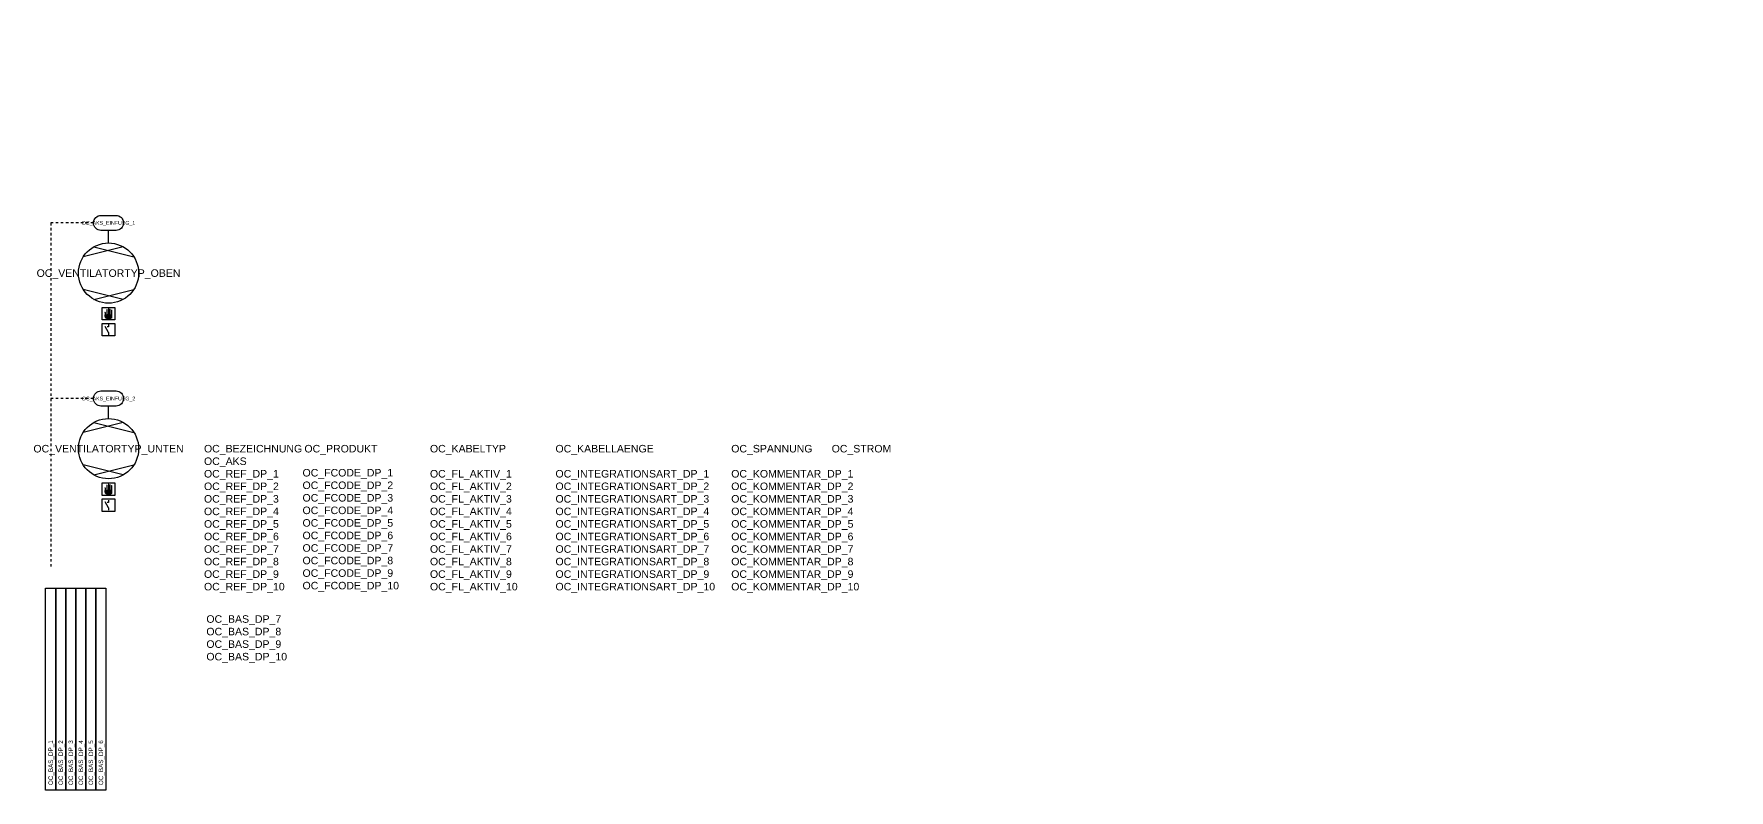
# Model space of a CAD drawing. Header units: millimetres. Extents: x -7 to 668, y -87 to 214.
import ezdxf
from ezdxf.enums import TextEntityAlignment as Align

# ---------------------------------------------------------------- set-up
doc = ezdxf.new("R2010")
doc.units = ezdxf.units.MM
doc.header["$LTSCALE"] = 100
doc.linetypes.add('DPKTLINIE', pattern=[2, 1, -1])
doc.layers.get('0').update_dxf_attribs({"lineweight": 15})
doc.layers.add('GA-BAS-Bezeichnung', color=7, linetype='Continuous')
doc.layers.add('GA-Hardware-Anbindung', color=130, linetype='DPKTLINIE')
doc.styles.get("Standard").update_dxf_attribs({"font": 'arial.ttf'})

msp = doc.modelspace()

# ---------------------------------------------------------------- hatches: boundary and pattern name
at = {"transparency": 33554687}
for points in [[(22.77, 102.84), (22.68, 102.84), (22.68, 104.52), (22.67, 104.58), (22.66, 104.63), (22.63, 104.68), (22.6, 104.72), (22.56, 104.76), (22.51, 104.78), (22.46, 104.8), (22.4, 104.81), (22.35, 104.8), (22.3, 104.78), (22.25, 104.76), (22.21, 104.72), (22.17, 104.68), (22.15, 104.63), (22.13, 104.58), (22.13, 104.52), (22.13, 102.63), (22.04, 102.63), (22.04, 103.1), (22.03, 103.26), (22.02, 103.33), (22, 103.4), (21.98, 103.47), (21.94, 103.54), (21.9, 103.6), (21.85, 103.65), (21.78, 103.69), (21.7, 103.71), (21.63, 103.72), (21.56, 103.7), (21.52, 103.69), (21.5, 103.67), (21.47, 103.65), (21.45, 103.62), (21.44, 103.59), (21.43, 103.55), (21.42, 103.51), (21.42, 103.47), (21.44, 103.38), (21.46, 103.29), (21.47, 103.09), (21.43, 102.46), (21.42, 102.24), (21.42, 102.03), (21.42, 101.83), (21.43, 101.73), (21.45, 101.63), (21.47, 101.54), (21.5, 101.46), (21.53, 101.37), (21.57, 101.3), (21.62, 101.22), (21.68, 101.16), (21.74, 101.1), (21.82, 101.04), (21.91, 101), (22, 100.96), (22.11, 100.93), (22.23, 100.9), (22.24, 100.75), (24.03, 100.74), (24.04, 100.91), (24.12, 100.93), (24.21, 100.96), (24.26, 100.98), (24.32, 101.01), (24.37, 101.04), (24.42, 101.08), (24.47, 101.12), (24.51, 101.18), (24.55, 101.24), (24.57, 101.31), (24.59, 101.38), (24.6, 101.47), (24.6, 104.32), (24.6, 104.32), (24.6, 104.32), (24.59, 104.37), (24.58, 104.43), (24.55, 104.48), (24.52, 104.52), (24.47, 104.55), (24.42, 104.58), (24.37, 104.6), (24.31, 104.6), (24.26, 104.6), (24.2, 104.58), (24.16, 104.55), (24.12, 104.52), (24.08, 104.48), (24.06, 104.43), (24.04, 104.37), (24.04, 104.32), (24.05, 102.54), (23.96, 102.54), (23.95, 104.64), (23.94, 104.7), (23.93, 104.75), (23.9, 104.8), (23.87, 104.84), (23.83, 104.87), (23.78, 104.9), (23.73, 104.92), (23.68, 104.92), (23.62, 104.92), (23.57, 104.9), (23.52, 104.87), (23.48, 104.84), (23.45, 104.8), (23.42, 104.75), (23.41, 104.7), (23.4, 104.64), (23.4, 102.71), (23.32, 102.71), (23.32, 104.91), (23.31, 104.96), (23.3, 105.01), (23.27, 105.06), (23.24, 105.1), (23.2, 105.14), (23.15, 105.17), (23.1, 105.18), (23.04, 105.19), (22.99, 105.18), (22.93, 105.17), (22.89, 105.14), (22.85, 105.1), (22.81, 105.06), (22.79, 105.01), (22.77, 104.96), (22.77, 104.91)], [(22.77, 32.84), (22.68, 32.84), (22.68, 34.52), (22.67, 34.58), (22.66, 34.63), (22.63, 34.68), (22.6, 34.72), (22.56, 34.76), (22.51, 34.78), (22.46, 34.8), (22.4, 34.81), (22.35, 34.8), (22.3, 34.78), (22.25, 34.76), (22.21, 34.72), (22.17, 34.68), (22.15, 34.63), (22.13, 34.58), (22.13, 34.52), (22.13, 32.63), (22.04, 32.63), (22.04, 33.1), (22.03, 33.26), (22.02, 33.33), (22, 33.4), (21.98, 33.47), (21.94, 33.54), (21.9, 33.6), (21.85, 33.65), (21.78, 33.69), (21.7, 33.71), (21.63, 33.72), (21.56, 33.7), (21.52, 33.69), (21.5, 33.67), (21.47, 33.65), (21.45, 33.62), (21.44, 33.59), (21.43, 33.55), (21.42, 33.51), (21.42, 33.47), (21.44, 33.38), (21.46, 33.29), (21.47, 33.09), (21.43, 32.46), (21.42, 32.24), (21.42, 32.03), (21.42, 31.83), (21.43, 31.73), (21.45, 31.63), (21.47, 31.54), (21.5, 31.46), (21.53, 31.37), (21.57, 31.3), (21.62, 31.22), (21.68, 31.16), (21.74, 31.1), (21.82, 31.04), (21.91, 31), (22, 30.96), (22.11, 30.93), (22.23, 30.9), (22.24, 30.75), (24.03, 30.74), (24.04, 30.91), (24.12, 30.93), (24.21, 30.96), (24.26, 30.98), (24.32, 31.01), (24.37, 31.04), (24.42, 31.08), (24.47, 31.12), (24.51, 31.18), (24.55, 31.24), (24.57, 31.31), (24.59, 31.38), (24.6, 31.47), (24.6, 34.32), (24.6, 34.32), (24.6, 34.32), (24.59, 34.37), (24.58, 34.43), (24.55, 34.48), (24.52, 34.52), (24.47, 34.55), (24.42, 34.58), (24.37, 34.6), (24.31, 34.6), (24.26, 34.6), (24.2, 34.58), (24.16, 34.55), (24.12, 34.52), (24.08, 34.48), (24.06, 34.43), (24.04, 34.37), (24.04, 34.32), (24.05, 32.54), (23.96, 32.54), (23.95, 34.64), (23.94, 34.7), (23.93, 34.75), (23.9, 34.8), (23.87, 34.84), (23.83, 34.87), (23.78, 34.9), (23.73, 34.92), (23.68, 34.92), (23.62, 34.92), (23.57, 34.9), (23.52, 34.87), (23.48, 34.84), (23.45, 34.8), (23.42, 34.75), (23.41, 34.7), (23.4, 34.64), (23.4, 32.71), (23.32, 32.71), (23.32, 34.91), (23.31, 34.96), (23.3, 35.01), (23.27, 35.06), (23.24, 35.1), (23.2, 35.14), (23.15, 35.17), (23.1, 35.18), (23.04, 35.19), (22.99, 35.18), (22.93, 35.17), (22.89, 35.14), (22.85, 35.1), (22.81, 35.06), (22.79, 35.01), (22.77, 34.96), (22.77, 34.91)]]:
    msp.add_hatch(color=2, dxfattribs=at).paths.add_polyline_path(points)

# ---------------------------------------------------------------- linework, layer by layer
for points in [[(26.04, 136.13), (20.04, 136.13, -1), (20.04, 142.13), (26.04, 142.13, -1)], [(26.04, 66.13), (20.04, 66.13, -1), (20.04, 72.13), (26.04, 72.13, -1)]]:
    msp.add_lwpolyline(points, format="xyb", close=True)
for points in [[(23.04, 131.13), (23.04, 136.13)], [(28.91, 129.6), (12.94, 125.6)], [(17.17, 129.6), (33.14, 125.6)], [(28.91, 108.66), (12.94, 112.65)], [(17.17, 108.66), (33.14, 112.65)], [(23.04, 95.48), (21.64, 97.9)], [(23.04, 97.68), (22.54, 97.68)], [(23.04, 98.58), (23.04, 97.68)], [(23.04, 95.48), (23.04, 94.58)], [(23.04, 61.13), (23.04, 66.13)], [(28.91, 59.6), (12.94, 55.6)], [(17.17, 59.6), (33.14, 55.6)], [(28.91, 38.66), (12.94, 42.65)], [(17.17, 38.66), (33.14, 42.65)], [(23.04, 25.48), (21.64, 27.9)], [(23.04, 27.68), (22.54, 27.68)], [(23.04, 28.58), (23.04, 27.68)], [(23.04, 25.48), (23.04, 24.58)]]:
    msp.add_lwpolyline(points)
for points in [[(20.54, 105.47), (25.54, 105.47), (25.54, 100.47), (20.54, 100.47)], [(20.54, 99.08), (25.54, 99.08), (25.54, 94.08), (20.54, 94.08)], [(20.54, 35.47), (25.54, 35.47), (25.54, 30.47), (20.54, 30.47)], [(20.54, 29.08), (25.54, 29.08), (25.54, 24.08), (20.54, 24.08)]]:
    msp.add_lwpolyline(points, close=True)
for centre in [(23.04, 119.13), (23.04, 49.13)]:
    msp.add_circle(centre, 12)
at = {"layer": 'GA-BAS-Bezeichnung'}
for points in [[(-2, -6.5), (2, -6.5), (2, -87), (-2, -87)], [(2, -6.5), (6, -6.5), (6, -87), (2, -87)], [(6, -6.5), (10, -6.5), (10, -87), (6, -87)], [(10, -6.5), (14, -6.5), (14, -87), (10, -87)], [(14, -6.5), (18, -6.5), (18, -87), (14, -87)], [(18, -6.5), (22, -6.5), (22, -87), (18, -87)]]:
    msp.add_lwpolyline(points, close=True, dxfattribs=at)
at = {"layer": 'GA-Hardware-Anbindung', "ltscale": 0.01}
for points in [[(17.04, 139.13), (0, 139.13), (0, 1.5)], [(17.04, 69.13), (0, 69.13), (0, 1.5)]]:
    msp.add_lwpolyline(points, dxfattribs=at)

# ---------------------------------------------------------------- texts
msp.add_attdef('', (668.5, 214.5), '', height=4)
for tag, text, height, p in [('OC_AKS_EINFUEG_1', '', 1.5, (23.04, 139.13)), ('OC_VENTILATORTYP_OBEN', 'EC-Ventilator', 3, (23.04, 119.13)), ('OC_AKS_EINFUEG_2', '', 1.5, (23.04, 69.13)), ('OC_VENTILATORTYP_UNTEN', 'EC-Ventilator', 3, (23.04, 49.13))]:
    msp.add_attdef(tag, text=text, height=height).set_placement(p, align=Align.MIDDLE_CENTER)
for tag, text, flags, p in [('OC_BEZEICHNUNG', 'ZUL-Ventilator', 1, (61.06, 49.13)), ('OC_PRODUKT', '', 1, (101.06, 49.13)), ('OC_KABELTYP', '', 9, (151.06, 49.13)), ('OC_KABELLAENGE', '', 1, (201.06, 49.13)), ('OC_SPANNUNG', '', 1, (271.06, 49.13)), ('OC_STROM', '', 1, (311.06, 49.13)), ('OC_AKS', '', 1, (61.06, 44.13)), ('OC_REF_DP_1', 'FG_HW', 1, (61.06, 39.13)), ('OC_FCODE_DP_1', 'FG_01', 1, (100.31, 39.54)), ('OC_FL_AKTIV_1', 'JA', 9, (151.06, 39.13)), ('OC_INTEGRATIONSART_DP_1', '', 1, (201.06, 39.13)), ('OC_KOMMENTAR_DP_1', '', 1, (271.06, 39.13)), ('OC_REF_DP_2', 'ST_HW', 1, (61.06, 34.13)), ('OC_FCODE_DP_2', 'ST_01', 1, (100.31, 34.54)), ('OC_FL_AKTIV_2', 'NEIN', 9, (151.06, 34.13)), ('OC_INTEGRATIONSART_DP_2', '', 1, (201.06, 34.13)), ('OC_KOMMENTAR_DP_2', '', 1, (271.06, 34.13)), ('OC_REF_DP_3', 'MW_HW', 1, (61.06, 29.13)), ('OC_FCODE_DP_3', 'RW_01', 1, (100.31, 29.54)), ('OC_FL_AKTIV_3', 'NEIN', 9, (151.06, 29.13)), ('OC_INTEGRATIONSART_DP_3', '', 1, (201.06, 29.13)), ('OC_KOMMENTAR_DP_3', 'Rückführwert zur Befehlsausführkontrolle', 1, (271.06, 29.13)), ('OC_REF_DP_4', 'BM_HW', 1, (61.06, 24.13)), ('OC_REF_DP_5', 'SM_HW', 1, (61.06, 19.13)), ('OC_FCODE_DP_4', 'BM_01', 1, (100.31, 24.54)), ('OC_FCODE_DP_5', 'SM_01', 1, (100.31, 19.54)), ('OC_FL_AKTIV_4', 'NEIN', 9, (151.06, 24.13)), ('OC_FL_AKTIV_5', 'NEIN', 9, (151.06, 19.13)), ('OC_INTEGRATIONSART_DP_4', '', 1, (201.06, 24.13)), ('OC_INTEGRATIONSART_DP_5', '', 1, (201.06, 19.13)), ('OC_KOMMENTAR_DP_4', '', 1, (271.06, 24.13)), ('OC_KOMMENTAR_DP_5', 'Meldung LVB Handeingriff', 1, (271.06, 19.13)), ('OC_REF_DP_6', 'SM_BUS', 1, (61.06, 14.13)), ('OC_FCODE_DP_6', 'HD_01', 1, (100.31, 14.54)), ('OC_FL_AKTIV_6', 'JA', 9, (151.06, 14.13)), ('OC_INTEGRATIONSART_DP_6', '', 1, (201.06, 14.13)), ('OC_KOMMENTAR_DP_6', 'Meldung LVB Handeingriff', 1, (271.06, 14.13)), ('OC_REF_DP_7', '', 1, (61.06, 9.13)), ('OC_FCODE_DP_7', '', 1, (100.31, 9.54)), ('OC_FL_AKTIV_7', 'NEIN', 9, (151.06, 9.13)), ('OC_INTEGRATIONSART_DP_7', '', 1, (201.06, 9.13)), ('OC_KOMMENTAR_DP_7', '', 1, (271.06, 9.13)), ('OC_REF_DP_8', '', 1, (61.06, 4.13)), ('OC_REF_DP_9', '', 1, (61.06, -0.87)), ('OC_FCODE_DP_8', '', 1, (100.31, 4.54)), ('OC_FCODE_DP_9', '', 1, (100.31, -0.46)), ('OC_FL_AKTIV_8', 'NEIN', 9, (151.06, 4.13)), ('OC_FL_AKTIV_9', 'NEIN', 9, (151.06, -0.87)), ('OC_INTEGRATIONSART_DP_8', '', 1, (201.06, 4.13)), ('OC_INTEGRATIONSART_DP_9', '', 1, (201.06, -0.87)), ('OC_KOMMENTAR_DP_8', '', 1, (271.06, 4.13)), ('OC_KOMMENTAR_DP_9', '', 1, (271.06, -0.87)), ('OC_REF_DP_10', '', 1, (61.06, -5.87)), ('OC_FCODE_DP_10', '', 1, (100.31, -5.46)), ('OC_FL_AKTIV_10', 'NEIN', 9, (151.06, -5.87)), ('OC_INTEGRATIONSART_DP_10', '', 1, (201.06, -5.87)), ('OC_KOMMENTAR_DP_10', '', 1, (271.06, -5.87)), ('OC_BAS_DP_7', '', 1, (62.01, -18.78)), ('OC_BAS_DP_8', '', 1, (62.01, -23.78)), ('OC_BAS_DP_9', '', 1, (62.01, -28.78)), ('OC_BAS_DP_10', '', 1, (62.01, -33.78))]:
    msp.add_attdef(tag, text=text, height=3, dxfattribs=dict(flags=flags)).set_placement(p, align=Align.MIDDLE_LEFT)
at = {"layer": 'GA-BAS-Bezeichnung'}
for tag, p in [('OC_BAS_DP_1', (0, -85)), ('OC_BAS_DP_2', (4, -85)), ('OC_BAS_DP_3', (8, -85)), ('OC_BAS_DP_4', (12, -85)), ('OC_BAS_DP_5', (16, -85)), ('OC_BAS_DP_6', (20, -85))]:
    msp.add_attdef(tag, text='', height=1.8, rotation=90, dxfattribs=at).set_placement(p, align=Align.MIDDLE_LEFT)

doc.saveas('drawing.dxf')
